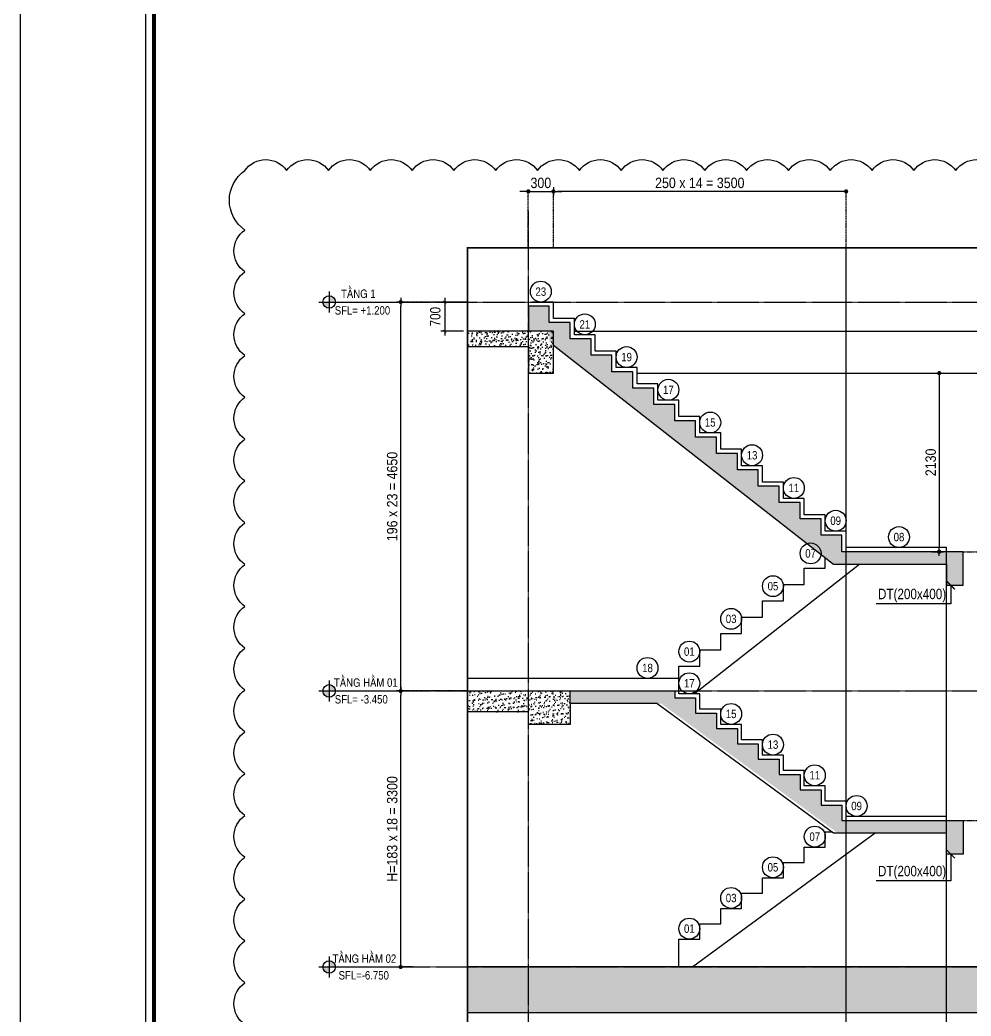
# Model space of a CAD drawing. Header units: millimetres. Extents: x 379264 to 1158416, y -283062 to 356890.
# Drawn here: x 777226 to 788599, y -25141 to -13231 of the extents above; entities that cross this region are included whole.
import ezdxf
from ezdxf.enums import TextEntityAlignment as Align

# ---------------------------------------------------------------- set-up
doc = ezdxf.new("R2010")
doc.units = ezdxf.units.MM
for name, pattern in [('BLOCK A - CHI TIET THANG 4$0$HIDDEN', [0.375, 0.25, -0.125]), ('CENTER', [2, 1.25, -0.25, 0.25, -0.25]), ('DASHED2', [0.375, 0.25, -0.125]), ('HIDDEN5', [2.8375, 1.25, -1.5875])]:
    doc.linetypes.add(name, pattern=pattern)
for name, color, linetype in [('01PM. TEXT A', 3, 'Continuous'), ('02PM. TEXT B', 4, 'Continuous'), ('04PM. THIN', 7, 'Continuous'), ('05PM. FRAME', 4, 'Continuous'), ('11PM. DIM', 2, 'Continuous'), ('12PM. GRID', 8, 'CENTER'), ('13PM. HATCH', 8, 'Continuous'), ('BLOCK A - CHI TIET THANG 4$0$Net cat Tuong', 4, 'Continuous'), ('BLOCK A - CHI TIET THANG 4$0$Number Step', 94, 'Continuous')]:
    doc.layers.add(name, color=color, linetype=linetype)
doc.styles.add('[PMDC2013]STYLE', font='arial.ttf', dxfattribs={"width": 0.8})
doc.styles.add('arial', font='arial.ttf', dxfattribs={"width": 0.85})
doc.styles.add('BLOCK A - CHI TIET THANG 1$0$VNI-HelveC', font='VHELVCN_0.TTF')
doc.styles.add('BLOCK A - CHI TIET THANG 4$0$VNI-HelveCB', font='VHELVCB_0.TTF')
doc.dimstyles.new('BLOCK A - CHI TIET THANG 1$0$Dim 50 (A1-A2)', dxfattribs={"dimscale": 50, "dimtxt": 2.5, "dimasz": 0.7, "dimexe": 1, "dimexo": 1, "dimgap": 1, "dimtad": 1, "dimdec": 0, "dimzin": 12, "dimdsep": 46, "dimtxsty": '[PMDC2013]STYLE', "dimblk": 'ARCHTICK', "dimcen": 0, "dimdle": 1, "dimclrd": 2, "dimclre": 2, "dimclrt": 4, "dimadec": 0, "dimazin": 0, "dimtfac": 1, "dimtdec": 0, "dimtix": 1, "dimtmove": 2, "dimatfit": 3, "dimldrblk": 'ARCHTICK', "dimfxl": 1, "dimtolj": 1, "dimtzin": 0, "dimarcsym": 0})
doc.dimstyles.new('RHE_50', dxfattribs={"dimscale": 50, "dimtxt": 2.5, "dimasz": 1, "dimexe": 0, "dimexo": 0, "dimgap": 0.75, "dimtad": 1, "dimdec": 0, "dimrnd": 10, "dimzin": 9, "dimdsep": 46, "dimtxsty": 'arial', "dimblk1": 'DOT', "dimblk2": 'DIMDOT', "dimsah": 1, "dimcen": 2, "dimdle": 3, "dimclre": 8, "dimclrt": 51, "dimadec": 0, "dimazin": 0, "dimtfac": 1, "dimtdec": 0, "dimtix": 1, "dimtmove": 2, "dimatfit": 3, "dimldrblk": 'DIMPIJL', "dimfxl": 1, "dimtvp": 1.8, "dimtolj": 1, "dimtzin": 0, "dimarcsym": 0})
pattern_1 = [(82.5, (998017.894, -263167.53), (-53.607202, 50.213023), [0, -57.912, 0, -64.77, 0, -61.9125]), (52.5, (998017.89, -263167.53), (-28.35164, 123.709928), [0, -31.242, 0, -52.197, 0, -20.0025]), (12.5, (997984.76, -263200.67), (83.744974, 84.049847), [0, -19.05, 0, -68.58, 0, -89.535]), (2.5, (997984.76, -263200.67), (57.342166, 104.632617), [0, -9.525, 0, -44.958, 0, -51.435])]

# ---------------------------------------------------------------- blocks, each defined once
blk = doc.blocks.new('CHG_XX_Khung ten')
blk.add_lwpolyline([(15, 579), (826, 579), (826, 15), (15, 15)], close=True)
at = {"color": 4, "linetype": 'Continuous', "const_width": 1}
blk.add_lwpolyline([(17, 577), (824, 577), (824, 17), (17, 17)], close=True, dxfattribs=at)
blk = doc.blocks.new('BLOCK A - CHI TIET THANG 4$0$Number Step')
at = {"color": 0, "linetype": 'ByBlock'}
blk.add_circle((0, 0), 2.5, dxfattribs=at)
at = {"color": 0, "linetype": 'ByBlock', "lineweight": -2, "style": 'BLOCK A - CHI TIET THANG 4$0$VNI-HelveCB'}
blk.add_attdef('TEXT', text='', height=2, dxfattribs=at).set_placement((0, 0), align=Align.MIDDLE)
blk = doc.blocks.new('_Dot')
at = {"color": 0, "linetype": 'ByBlock', "lineweight": -2}
blk.add_line((-0.5, 0), (-1, 0), dxfattribs=at)
at = {"color": 0, "linetype": 'ByBlock', "const_width": 0.5}
blk.add_lwpolyline([(-0.25, 0, 1), (0.25, 0, 1)], format="xyb", close=True, dxfattribs=at)
blk = doc.blocks.new('DIMDOT')
for p, q in [((1, 0), (-1, 0)), ((0, -1), (0, 1))]:
    blk.add_line(p, q)
at = {"const_width": 0.5}
blk.add_lwpolyline([(-0.25, 0, 1), (0.25, 0, 1)], format="xyb", close=True, dxfattribs=at)
blk = doc.blocks.new('*D667')
at = {"layer": '11PM. DIM', "color": 8, "linetype": 'HIDDEN5', "lineweight": -2, "transparency": 16777216}
for p, q in [((782579, -16604), (781779, -16604)), ((781701, -21254), (781779, -21254))]:
    blk.add_line(p, q, dxfattribs=at)
at = {"layer": '11PM. DIM', "color": 0, "lineweight": -2, "transparency": 16777216}
blk.add_line((781779, -21204), (781779, -16654), dxfattribs=at)
at = {"layer": 'Defpoints', "color": 0, "transparency": 16777216}
for p in [(781779, -16604), (782579, -16604), (781701, -21254)]:
    blk.add_point(p, dxfattribs=at)
at = {"layer": '11PM. DIM', "color": 0, "lineweight": -2, "transparency": 16777216, "xscale": 50, "yscale": 50, "zscale": 50}
for name, p, rotation in [('DIMDOT', (781779, -16604), 90), ('_Dot', (781779, -21254), 270)]:
    blk.add_blockref(name, p, dxfattribs=dict(at, rotation=rotation))
at = {"layer": '11PM. DIM', "color": 51, "transparency": 16777216, "insert": (781678, -18929), "char_height": 125, "attachment_point": 5, "rotation": 90, "style": 'arial'}
blk.add_mtext('\\A1;196 x 23 = 4650', dxfattribs=at)
blk = doc.blocks.new('DIMPIJL')
at = {"linetype": 'ByBlock'}
blk.add_solid([(-2.5, 0.42), (-2.5, -0.42), (0, 0)], dxfattribs=at)
blk = doc.blocks.new('BLOCK A - CHI TIET THANG 1$0$Level')
at = {"linetype": 'ByBlock'}
h = blk.add_hatch(color=0, dxfattribs=at)
h.paths.add_polyline_path([(0, 1.5), (0, 0), (1.5, 0, 0.414214)])
h.paths.add_polyline_path([(0, 0), (-1.5, 0, 0.414214), (0, -1.5)])
at = {"color": 0, "linetype": 'ByBlock'}
for p, q in [((0, 2.5), (0, -2.5)), ((-2.5, 0), (21, 0))]:
    blk.add_line(p, q, dxfattribs=at)
blk.add_circle((0, 0), 1.5, dxfattribs=at)
at = {"color": 0, "linetype": 'ByBlock', "lineweight": -2, "style": 'BLOCK A - CHI TIET THANG 1$0$VNI-HelveC'}
for tag, p in [('FLOOR', (2.5, 1)), ('LEVEL', (2.5, -3))]:
    blk.add_attdef(tag, p, '', height=2, dxfattribs=at)
blk = doc.blocks.new('*D668')
at = {"layer": '11PM. DIM', "color": 8, "linetype": 'HIDDEN5', "lineweight": -2, "transparency": 16777216}
for p, q in [((782579, -21254), (781779, -21254)), ((781927, -24554), (781779, -24554))]:
    blk.add_line(p, q, dxfattribs=at)
at = {"layer": '11PM. DIM', "color": 0, "lineweight": -2, "transparency": 16777216}
blk.add_line((781779, -24504), (781779, -21304), dxfattribs=at)
at = {"layer": 'Defpoints', "color": 0, "transparency": 16777216}
for p in [(781779, -21254), (782579, -21254), (781927, -24554)]:
    blk.add_point(p, dxfattribs=at)
at = {"layer": '11PM. DIM', "color": 0, "lineweight": -2, "transparency": 16777216, "xscale": 50, "yscale": 50, "zscale": 50}
for name, p, rotation in [('DIMDOT', (781779, -21254), 90), ('_Dot', (781779, -24554), 270)]:
    blk.add_blockref(name, p, dxfattribs=dict(at, rotation=rotation))
at = {"layer": '11PM. DIM', "color": 51, "transparency": 16777216, "insert": (781678, -22904), "char_height": 125, "attachment_point": 5, "rotation": 90, "style": 'arial'}
blk.add_mtext('\\A1;H=183 x 18 = 3300', dxfattribs=at)
blk = doc.blocks.new('_ArchTick')
at = {"color": 0, "linetype": 'ByBlock', "const_width": 0.15}
blk.add_lwpolyline([(-0.5, -0.5), (0.5, 0.5)], dxfattribs=at)
blk = doc.blocks.new('*D673')
at = {"layer": '11PM. DIM', "color": 8, "linetype": 'HIDDEN5', "lineweight": -2, "transparency": 16777216}
for p, q in [((783605, -15957), (783605, -15281)), ((787105, -15957), (787105, -15281))]:
    blk.add_line(p, q, dxfattribs=at)
at = {"layer": '11PM. DIM', "color": 0, "lineweight": -2, "transparency": 16777216}
blk.add_line((787055, -15281), (783655, -15281), dxfattribs=at)
at = {"layer": 'Defpoints', "color": 0, "transparency": 16777216}
for p in [(783605, -15281), (783605, -15957), (787105, -15957)]:
    blk.add_point(p, dxfattribs=at)
at = {"layer": '11PM. DIM', "color": 0, "lineweight": -2, "transparency": 16777216, "xscale": 50, "yscale": 50, "zscale": 50, "rotation": 180}
blk.add_blockref('DIMDOT', (783605, -15281), dxfattribs=at)
at = {"layer": '11PM. DIM', "color": 0, "lineweight": -2, "transparency": 16777216, "xscale": 50, "yscale": 50, "zscale": 50}
blk.add_blockref('_Dot', (787105, -15281), dxfattribs=at)
at = {"layer": '11PM. DIM', "color": 51, "transparency": 16777216, "insert": (785355, -15180), "char_height": 125, "attachment_point": 5, "style": 'arial'}
blk.add_mtext('\\A1;250 x 14 = 3500', dxfattribs=at)
blk = doc.blocks.new('*D674')
at = {"layer": '11PM. DIM', "color": 0, "lineweight": -2, "transparency": 16777216}
for p, q in [((783255, -15281), (783205, -15281)), ((783305, -15281), (783605, -15281)), ((783655, -15281), (783705, -15281))]:
    blk.add_line(p, q, dxfattribs=at)
at = {"layer": '11PM. DIM', "color": 8, "linetype": 'HIDDEN5', "lineweight": -2, "transparency": 16777216}
for p, q in [((783305, -15957), (783305, -15281)), ((783605, -15957), (783605, -15281))]:
    blk.add_line(p, q, dxfattribs=at)
at = {"layer": 'Defpoints', "color": 0, "transparency": 16777216}
for p in [(783605, -15281), (783305, -15957), (783605, -15957)]:
    blk.add_point(p, dxfattribs=at)
at = {"layer": '11PM. DIM', "color": 0, "lineweight": -2, "transparency": 16777216, "xscale": 50, "yscale": 50, "zscale": 50, "rotation": 180}
blk.add_blockref('DIMDOT', (783605, -15281), dxfattribs=at)
at = {"layer": '11PM. DIM', "color": 0, "lineweight": -2, "transparency": 16777216, "xscale": 50, "yscale": 50, "zscale": 50}
blk.add_blockref('_Dot', (783305, -15281), dxfattribs=at)
at = {"layer": '11PM. DIM', "color": 51, "transparency": 16777216, "insert": (783455, -15180), "char_height": 125, "attachment_point": 5, "style": 'arial'}
blk.add_mtext('\\A1;300', dxfattribs=at)
blk = doc.blocks.new('*D675')
at = {"layer": '11PM. DIM', "color": 8, "linetype": 'HIDDEN5', "lineweight": -2, "transparency": 16777216}
for p, q in [((788505, -22804), (789181, -22804)), ((788505, -24554), (789181, -24554))]:
    blk.add_line(p, q, dxfattribs=at)
at = {"layer": '11PM. DIM', "color": 0, "lineweight": -2, "transparency": 16777216}
blk.add_line((789181, -24504), (789181, -22854), dxfattribs=at)
at = {"layer": 'Defpoints', "color": 0, "transparency": 16777216}
for p in [(788505, -22804), (789181, -22804), (788505, -24554)]:
    blk.add_point(p, dxfattribs=at)
at = {"layer": '11PM. DIM', "color": 0, "lineweight": -2, "transparency": 16777216, "xscale": 50, "yscale": 50, "zscale": 50}
for name, p, rotation in [('DIMDOT', (789181, -22804), 90), ('_Dot', (789181, -24554), 270)]:
    blk.add_blockref(name, p, dxfattribs=dict(at, rotation=rotation))
at = {"layer": '11PM. DIM', "color": 51, "transparency": 16777216, "insert": (789080, -23679), "char_height": 125, "attachment_point": 5, "rotation": 90, "style": 'arial'}
blk.add_mtext('\\A1;1750', dxfattribs=at)
blk = doc.blocks.new('*D676')
at = {"layer": '11PM. DIM', "color": 8, "linetype": 'HIDDEN5', "lineweight": -2, "transparency": 16777216}
for p, q in [((788505, -21254), (789181, -21254)), ((788505, -22804), (789181, -22804))]:
    blk.add_line(p, q, dxfattribs=at)
at = {"layer": '11PM. DIM', "color": 0, "lineweight": -2, "transparency": 16777216}
blk.add_line((789181, -21304), (789181, -22754), dxfattribs=at)
at = {"layer": 'Defpoints', "color": 0, "transparency": 16777216}
for p in [(788505, -21254), (788505, -22804), (789181, -22804)]:
    blk.add_point(p, dxfattribs=at)
at = {"layer": '11PM. DIM', "color": 0, "lineweight": -2, "transparency": 16777216, "xscale": 50, "yscale": 50, "zscale": 50}
for name, p, rotation in [('_Dot', (789181, -21254), 90), ('DIMDOT', (789181, -22804), 270)]:
    blk.add_blockref(name, p, dxfattribs=dict(at, rotation=rotation))
at = {"layer": '11PM. DIM', "color": 51, "transparency": 16777216, "insert": (789080, -22029), "char_height": 125, "attachment_point": 5, "rotation": 90, "style": 'arial'}
blk.add_mtext('\\A1;1550', dxfattribs=at)
blk = doc.blocks.new('*D677')
at = {"layer": '11PM. DIM', "color": 8, "linetype": 'HIDDEN5', "lineweight": -2, "transparency": 16777216}
for p, q in [((788505, -19589), (789181, -19589)), ((788505, -21254), (789181, -21254))]:
    blk.add_line(p, q, dxfattribs=at)
at = {"layer": '11PM. DIM', "color": 0, "lineweight": -2, "transparency": 16777216}
blk.add_line((789181, -21204), (789181, -19639), dxfattribs=at)
at = {"layer": 'Defpoints', "color": 0, "transparency": 16777216}
for p in [(788505, -19589), (789181, -19589), (788505, -21254)]:
    blk.add_point(p, dxfattribs=at)
at = {"layer": '11PM. DIM', "color": 0, "lineweight": -2, "transparency": 16777216, "xscale": 50, "yscale": 50, "zscale": 50}
for name, p, rotation in [('DIMDOT', (789181, -19589), 90), ('_Dot', (789181, -21254), 270)]:
    blk.add_blockref(name, p, dxfattribs=dict(at, rotation=rotation))
at = {"layer": '11PM. DIM', "color": 51, "transparency": 16777216, "insert": (789080, -20421), "char_height": 125, "attachment_point": 5, "rotation": 90, "style": 'arial'}
blk.add_mtext('\\A1;1670', dxfattribs=at)
blk = doc.blocks.new('*D680')
at = {"layer": '11PM. DIM', "color": 2, "lineweight": -2, "transparency": 16777216}
for p, q in [((782307, -16554), (782307, -17004)), ((782529, -16604), (782257, -16604)), ((782529, -16954), (782257, -16954))]:
    blk.add_line(p, q, dxfattribs=at)
at = {"layer": 'Defpoints', "color": 0, "transparency": 16777216}
for p in [(782579, -16604), (782307, -16954), (782579, -16954)]:
    blk.add_point(p, dxfattribs=at)
at = {"layer": '11PM. DIM', "color": 2, "lineweight": -2, "transparency": 16777216, "xscale": 35, "yscale": 35, "zscale": 35}
for p, rotation in [((782307, -16604), 90), ((782307, -16954), 270)]:
    blk.add_blockref('_ArchTick', p, dxfattribs=dict(at, rotation=rotation))
at = {"layer": '11PM. DIM', "color": 4, "transparency": 16777216, "insert": (782193, -16779), "char_height": 125, "attachment_point": 5, "rotation": 90, "style": '[PMDC2013]STYLE'}
blk.add_mtext('\\A1;700', dxfattribs=at)
blk = doc.blocks.new('*D681')
at = {"layer": '11PM. DIM', "color": 8, "linetype": 'HIDDEN5', "lineweight": -2, "transparency": 16777216}
for p, q in [((788128, -17454), (788218, -17454)), ((788124, -19589), (788218, -19589))]:
    blk.add_line(p, q, dxfattribs=at)
at = {"layer": '11PM. DIM', "color": 0, "lineweight": -2, "transparency": 16777216}
blk.add_line((788218, -17504), (788218, -19539), dxfattribs=at)
at = {"layer": 'Defpoints', "color": 0, "transparency": 16777216}
for p in [(788128, -17454), (788124, -19589), (788218, -19589)]:
    blk.add_point(p, dxfattribs=at)
at = {"layer": '11PM. DIM', "color": 0, "lineweight": -2, "transparency": 16777216, "xscale": 50, "yscale": 50, "zscale": 50}
for name, p, rotation in [('_Dot', (788218, -17454), 90), ('DIMDOT', (788218, -19589), 270)]:
    blk.add_blockref(name, p, dxfattribs=dict(at, rotation=rotation))
at = {"layer": '11PM. DIM', "color": 51, "transparency": 16777216, "insert": (788117, -18521), "char_height": 125, "attachment_point": 5, "rotation": 90, "style": 'arial'}
blk.add_mtext('\\A1;2130', dxfattribs=at)

msp = doc.modelspace()

# ---------------------------------------------------------------- linework, layer by layer
at = {"layer": '05PM. FRAME', "ltscale": 0.25}
msp.add_line((788505.11, -19588.81), (787055.11, -19588.81), dxfattribs=at)

# ---------------------------------------------------------------- block references
at = {"layer": '04PM. THIN', "xscale": 50, "yscale": 50, "zscale": 50}
msp.add_blockref('CHG_XX_Khung ten', (735929.92, -31152.33), dxfattribs=at)

# ---------------------------------------------------------------- next in the draw order: block references
msp.add_blockref('CHG_XX_Khung ten', (777979.92, -31152.33), dxfattribs=at)

# ---------------------------------------------------------------- next in the draw order: hatches: boundary and pattern name
at = {"layer": '13PM. HATCH'}
h = msp.add_hatch(dxfattribs=at)
h.set_pattern_fill('AR-SAND', color=256, scale=1.5, angle=45, style=0)
h.set_pattern_definition([(82.5, (997967.894, -263167.53), (-53.607202, 50.213023), [0, -57.912, 0, -64.77, 0, -61.9125]), (52.5, (997967.89, -263167.53), (-28.35164, 123.709928), [0, -31.242, 0, -52.197, 0, -20.0025]), (12.5, (997934.76, -263200.67), (83.744974, 84.049847), [0, -19.05, 0, -68.58, 0, -89.535]), (2.5, (997934.76, -263200.67), (57.342166, 104.632617), [0, -9.525, 0, -44.958, 0, -51.435])])
h.paths.add_polyline_path([(784555.11, -17436.63), (784305.11, -17436.63), (784305.11, -17240.98), (784055.11, -17240.98), (784055.11, -17045.33), (783805.11, -17045.33), (783805.11, -16849.68), (783555.11, -16849.68), (783555.11, -16654.02), (783305.11, -16654.02), (783305.11, -16954.02), (783555.11, -16954.02), (783555.11, -17079.28), (786953.39, -19738.81), (788305.11, -19738.81), (788305.11, -19988.81), (788505.11, -19988.81), (788505.11, -19588.81), (787055.11, -19588.81), (787055.11, -19393.15), (786805.11, -19393.15), (786805.11, -19197.5), (786555.11, -19197.5), (786555.11, -19001.85), (786305.11, -19001.85), (786305.11, -18806.2), (786055.11, -18806.2), (786055.11, -18610.55), (785805.11, -18610.55), (785805.11, -18414.89), (785555.11, -18414.89), (785555.11, -18219.24), (785305.11, -18219.24), (785305.11, -18023.59), (785055.11, -18023.59), (785055.11, -17827.94), (784805.11, -17827.94), (784805.11, -17632.28), (784555.11, -17632.28)])
h = msp.add_hatch(dxfattribs=at)
h.set_pattern_fill('AR-SAND', color=256, scale=1.5, angle=45, style=0)
h.set_pattern_definition(pattern_1)
h.paths.add_polyline_path([(783305.11, -16954.02), (782579.18, -16954.02), (782579.18, -17134.02), (783305.11, -17134.02)])
h.paths.add_polyline_path([(783605.11, -16954.02), (783305.11, -16954.02), (783305.11, -17454.02), (783605.11, -17454.02)])
h = msp.add_hatch(dxfattribs=at)
h.set_pattern_fill('AR-SAND', color=256, scale=1.5, angle=45, style=0)
h.set_pattern_definition(pattern_1)
h.paths.add_polyline_path([(783305.11, -21254.02), (782579.18, -21254.02), (782579.18, -21504.02), (783305.11, -21504.02)])
h.paths.add_polyline_path([(783805.12, -21254.02), (783305.11, -21254.02), (783305.11, -21504.02), (783305.11, -21654.02), (783805.12, -21654.02), (783805.12, -21404.02)])
h = msp.add_hatch(dxfattribs=at)
h.set_pattern_fill('AR-SAND', color=256, scale=1.5, angle=45, style=0)
h.set_pattern_definition([(82.5, (764388.68, -92363.434), (-53.6072, 50.213023), [0, -57.912, 0, -64.77, 0, -61.9125]), (52.5, (764388.68, -92363.43), (-28.35164, 123.70993), [0, -31.242, 0, -52.197, 0, -20.0025]), (12.5, (764355.54, -92396.57), (83.744974, 84.049847), [0, -19.05, 0, -68.58, 0, -89.535]), (2.5, (764355.54, -92396.57), (57.34217, 104.63262), [0, -9.525, 0, -44.958, 0, -51.435])])
h.paths.add_polyline_path([(784892.36, -21404.02), (783805.12, -21404.02), (783805.12, -21254.02), (785055.11, -21254.02), (785055.11, -21337.36), (785305.11, -21337.36), (785305.11, -21520.69), (785555.11, -21520.69), (785555.11, -21704.02), (785805.11, -21704.02), (785805.11, -21887.36), (786055.11, -21887.36), (786055.11, -22070.69), (786305.11, -22070.69), (786305.11, -22254.02), (786555.11, -22254.02), (786555.11, -22437.36), (786805.11, -22437.36), (786805.11, -22620.69), (787055.11, -22620.69), (787055.11, -22804.02), (788505.11, -22804.02), (788505.11, -23204.02), (788305.11, -23204.02), (788305.11, -22954.02), (787006, -22954.02)])
h = msp.add_hatch(dxfattribs=at)
h.set_pattern_fill('AR-SAND', color=256, scale=1.5, angle=45, style=0)
h.set_pattern_definition(pattern_1)
h.paths.add_polyline_path([(787105.11, -24554.02), (783305.11, -24554.02), (783305.11, -25104.02), (787105.11, -25104.02)])
h.paths.add_polyline_path([(788305.11, -24554.02), (787105.11, -24554.02), (787105.11, -25104.02), (788305.11, -25104.02)])
h.paths.add_polyline_path([(789764.35, -24554.02), (788305.11, -24554.02), (788305.11, -25104.02), (789764.35, -25104.02)])
h.paths.add_polyline_path([(783305.11, -24554.02), (782579.18, -24554.02), (782579.18, -25104.02), (783305.11, -25104.02)])

# ---------------------------------------------------------------- next in the draw order: linework, layer by layer
at = {"linetype": 'BLOCK A - CHI TIET THANG 4$0$HIDDEN', "ltscale": 10, "const_width": 20}
msp.add_lwpolyline([(789764.35, -25244.98), (782579.18, -25244.98), (782579.18, -15957.48), (789764.35, -15957.48)], close=True, dxfattribs=at)
at = {"layer": '05PM. FRAME', "ltscale": 0.25}
for p, q in [((783305.11, -16654.02), (783305.11, -16954.02)), ((783555.11, -16654.02), (783305.11, -16654.02)), ((783555.11, -16849.68), (783555.11, -16654.02)), ((783805.11, -16849.68), (783555.11, -16849.68)), ((783805.11, -17045.33), (783805.11, -16849.68)), ((783605.11, -16954.02), (783305.11, -16954.02)), ((783605.11, -17454.02), (783605.11, -16954.02)), ((783305.11, -17154.02), (783305.11, -17134.02)), ((783305.11, -17144.02), (783305.11, -17454.02)), ((783605.11, -17118.41), (786953.39, -19738.81)), ((784055.11, -17045.33), (783805.11, -17045.33)), ((784055.11, -17240.98), (784055.11, -17045.33)), ((784305.11, -17240.98), (784055.11, -17240.98)), ((784305.11, -17436.63), (784305.11, -17240.98)), ((783305.11, -17454.02), (783605.11, -17454.02)), ((784555.11, -17436.63), (784305.11, -17436.63)), ((784555.11, -17632.28), (784555.11, -17436.63)), ((784805.11, -17632.28), (784555.11, -17632.28)), ((784805.11, -17827.94), (784805.11, -17632.28)), ((785055.11, -17827.94), (784805.11, -17827.94)), ((785055.11, -18023.59), (785055.11, -17827.94)), ((785305.11, -18023.59), (785055.11, -18023.59)), ((785305.11, -18219.24), (785305.11, -18023.59)), ((785555.11, -18219.24), (785305.11, -18219.24)), ((785555.11, -18414.89), (785555.11, -18219.24)), ((785805.11, -18414.89), (785555.11, -18414.89)), ((785805.11, -18610.55), (785805.11, -18414.89)), ((786055.11, -18610.55), (785805.11, -18610.55)), ((786055.11, -18806.2), (786055.11, -18610.55)), ((786305.11, -18806.2), (786055.11, -18806.2)), ((786305.11, -19001.85), (786305.11, -18806.2)), ((786555.11, -19001.85), (786305.11, -19001.85)), ((786555.11, -19197.5), (786555.11, -19001.85)), ((786805.11, -19197.5), (786555.11, -19197.5)), ((786805.11, -19393.15), (786805.11, -19197.5)), ((787055.11, -19393.15), (786805.11, -19393.15)), ((787055.11, -19588.81), (787055.11, -19393.15)), ((788505.11, -19988.81), (788505.11, -19588.81)), ((786953.39, -19738.81), (788305.11, -19738.81)), ((788305.11, -19738.81), (788305.11, -19988.81)), ((788305.11, -19988.81), (788505.11, -19988.81)), ((789764.35, -24554.02), (782579.18, -24554.02)), ((789764.35, -25104.02), (782579.18, -25104.02))]:
    msp.add_line(p, q, dxfattribs=at)
for points in [[(783305.11, -16954.02), (782579.18, -16954.02)], [(782579.18, -17134.02), (783305.11, -17134.02)], [(783805.12, -21404.02), (783805.12, -21654.02), (783305.11, -21654.02), (783305.11, -21504.02), (782579.18, -21504.02)]]:
    msp.add_lwpolyline(points, dxfattribs=at)
at = {"layer": '11PM. DIM', "flags": 128}
msp.add_lwpolyline([(779915.21, -25243.04, -0.52056705), (779915.21, -24743.04, -0.52056705), (779915.21, -24243.04, -0.52056705), (779915.21, -23743.04, -0.52056705), (779915.21, -23243.04, -0.52056705), (779915.21, -22743.04, -0.52056705), (779915.21, -22243.04, -0.52056705), (779915.21, -21743.04, -0.52056705), (779915.21, -21243.04, -0.52056705), (779915.21, -20743.04, -0.52056705), (779915.21, -20243.04, -0.52056705), (779915.21, -19743.04, -0.52056705), (779915.21, -19243.04, -0.52056705), (779915.21, -18743.04, -0.52056705), (779915.21, -18243.04, -0.52056705), (779915.21, -17743.04, -0.52056705), (779915.21, -17243.04, -0.52056705), (779915.21, -16743.04, -0.52056705), (779915.21, -16243.04, -0.52056705), (779915.21, -15743.04, -0.52056705), (779915.21, -15031.73, -0.52056705), (780415.21, -15031.73, -0.52056705), (780915.21, -15031.73, -0.52056705), (781415.21, -15031.73, -0.52056705), (781915.21, -15031.73, -0.52056705), (782415.21, -15031.73, -0.52056705), (782915.21, -15031.73, -0.52056705), (783415.21, -15031.73, -0.52056705), (783915.21, -15031.73, -0.52056705), (784415.21, -15031.73, -0.52056705), (784915.21, -15031.73, -0.52056705), (785415.21, -15031.73, -0.52056705), (785915.21, -15031.73, -0.52056705), (786415.21, -15031.73, -0.52056705), (786915.21, -15031.73, -0.52056705), (787415.21, -15031.73, -0.52056705), (787915.21, -15031.73, -0.52056705), (788415.21, -15031.73, -0.52056705), (788915.21, -15031.73, -0.52056705)], format="xyb", dxfattribs=at)
at = {"layer": '12PM. GRID', "ltscale": 3}
for p, q in [((783305.11, -26000.59), (783305.11, -15513.2)), ((781879.24, -16604.02), (790521.59, -16604.02)), ((781879.24, -21254.02), (790521.59, -21254.02)), ((781879.24, -24554.02), (790521.59, -24554.02))]:
    msp.add_line(p, q, dxfattribs=at)
at = {"layer": '12PM. GRID', "linetype": 'DASHED2', "ltscale": 3}
for p, q in [((787105.11, -25244.98), (787105.11, -15957.48)), ((788305.11, -25244.98), (788305.11, -19538.81))]:
    msp.add_line(p, q, dxfattribs=at)
at = {"layer": '13PM. HATCH'}
for p, q in [((783855.11, -16954.02), (789764.35, -16954.02)), ((784605.11, -17454.02), (789764.35, -17454.02))]:
    msp.add_line(p, q, dxfattribs=at)
for points in [[(788305.11, -19538.81), (787105.11, -19538.81), (787105.11, -19343.15), (786855.11, -19343.15), (786855.11, -19147.5), (786605.11, -19147.5), (786605.11, -18951.85), (786355.11, -18951.85), (786355.11, -18756.2), (786105.11, -18756.2), (786105.11, -18560.55), (785855.11, -18560.55), (785855.11, -18364.89), (785605.11, -18364.89), (785605.11, -18169.24), (785355.11, -18169.24), (785355.11, -17973.59), (785105.11, -17973.59), (785105.11, -17777.94), (784855.11, -17777.94), (784855.11, -17582.28), (784605.11, -17582.28), (784605.11, -17386.63), (784355.11, -17386.63), (784355.11, -17190.98), (784105.11, -17190.98), (784105.11, -16995.33), (783855.11, -16995.33), (783855.11, -16799.68), (783605.11, -16799.68), (783605.11, -16604.02), (783355.11, -16604.02)], [(785105.11, -21154.02), (785105.11, -20958.37), (785355.11, -20958.37), (785355.11, -20762.72), (785605.11, -20762.72), (785605.11, -20567.07), (785855.11, -20567.07), (785855.11, -20371.41), (786105.11, -20371.41), (786105.11, -20175.76), (786355.11, -20175.76), (786355.11, -19980.11), (786605.11, -19980.11), (786605.11, -19784.46), (786855.11, -19784.46), (786855.11, -19661.89)], [(787270.71, -19738.81), (785292.01, -21287.36)], [(788305.11, -22754.02), (787105.11, -22754.02), (787105.11, -22570.69), (786855.11, -22570.69), (786855.11, -22387.36), (786605.11, -22387.36), (786605.11, -22204.02), (786355.11, -22204.02), (786355.11, -22020.69), (786105.11, -22020.69), (786105.11, -21837.36), (785855.11, -21837.36), (785855.11, -21654.02), (785605.11, -21654.02), (785605.11, -21470.69), (785355.11, -21470.69), (785355.11, -21287.36), (785105.11, -21287.36), (785105.11, -21104.02), (782579.18, -21104.02)], [(785105.11, -24554.02), (785105.11, -24220.69), (785355.11, -24220.69), (785355.11, -24037.36), (785605.11, -24037.36), (785605.11, -23854.02), (785855.11, -23854.02), (785855.11, -23670.69), (786105.11, -23670.69), (786105.11, -23487.36), (786355.11, -23487.36), (786355.11, -23304.02), (786605.11, -23304.02), (786605.11, -23120.69), (786855.11, -23120.69), (786855.11, -22937.36), (786933.27, -22937.36)], [(787454.21, -22954.02), (785272.39, -24554.02)]]:
    msp.add_lwpolyline(points, dxfattribs=at)
at = {"layer": 'BLOCK A - CHI TIET THANG 4$0$Net cat Tuong'}
for p, q in [((782579.18, -21254.02), (783805.12, -21254.02)), ((783805.12, -21404.02), (783805.12, -21254.02)), ((783805.12, -21254.02), (785055.11, -21254.02)), ((785055.11, -21254.02), (785055.11, -21337.36)), ((784842.36, -21404.02), (783805.12, -21404.02)), ((786956, -22954.02), (784842.36, -21404.02)), ((785055.11, -21337.36), (785305.11, -21337.36)), ((785305.11, -21337.36), (785305.11, -21520.69)), ((785305.11, -21520.69), (785555.11, -21520.69)), ((785555.11, -21520.69), (785555.11, -21704.02)), ((785555.11, -21704.02), (785805.11, -21704.02)), ((785805.11, -21704.02), (785805.11, -21887.36)), ((785805.11, -21887.36), (786055.11, -21887.36)), ((786055.11, -21887.36), (786055.11, -22070.69)), ((786055.11, -22070.69), (786305.11, -22070.69)), ((786305.11, -22070.69), (786305.11, -22254.02)), ((786305.11, -22254.02), (786555.11, -22254.02)), ((786555.11, -22254.02), (786555.11, -22437.36)), ((786555.11, -22437.36), (786805.11, -22437.36)), ((786805.11, -22437.36), (786805.11, -22620.69)), ((786805.11, -22620.69), (787055.11, -22620.69)), ((787055.11, -22620.69), (787055.11, -22804.02)), ((787055.11, -22804.02), (788505.11, -22804.02)), ((788505.11, -22804.02), (788505.11, -23204.02)), ((788305.11, -22954.02), (786956, -22954.02)), ((788305.11, -23204.02), (788305.11, -22954.02)), ((788505.11, -23204.02), (788305.11, -23204.02))]:
    msp.add_line(p, q, dxfattribs=at)

# ---------------------------------------------------------------- next in the draw order: block references
at = {"layer": '02PM. TEXT B'}
ref = msp.add_blockref('BLOCK A - CHI TIET THANG 1$0$Level', (780923.72, -16604.02), dxfattribs=dict(at, xscale=50, yscale=50, zscale=50))
ref.add_attrib('LEVEL', 'SFL= +1.200', dxfattribs={"layer": '0', "color": 0, "linetype": 'ByBlock', "lineweight": -2, "height": 100, "style": 'BLOCK A - CHI TIET THANG 1$0$VNI-HelveC'}).set_placement((780990.59, -16704.02), align=Align.MIDDLE_LEFT)
ref.add_attrib('FLOOR', 'TAÀNG 1', dxfattribs={"layer": '0', "color": 0, "linetype": 'ByBlock', "lineweight": -2, "height": 100, "style": 'BLOCK A - CHI TIET THANG 1$0$VNI-HelveC'}).set_placement((781066.06, -16504.02), align=Align.MIDDLE_LEFT)
ref = msp.add_blockref('BLOCK A - CHI TIET THANG 1$0$Level', (780923.72, -21253.66), dxfattribs=dict(at, xscale=50, yscale=50, zscale=50))
ref.add_attrib('LEVEL', 'SFL= -3.450', dxfattribs={"layer": '0', "color": 0, "linetype": 'ByBlock', "lineweight": -2, "height": 100, "style": 'BLOCK A - CHI TIET THANG 1$0$VNI-HelveC'}).set_placement((780990.59, -21353.66), align=Align.MIDDLE_LEFT)
ref.add_attrib('FLOOR', 'TAÀNG HAÀM 01', dxfattribs={"layer": '0', "color": 0, "linetype": 'ByBlock', "lineweight": -2, "height": 100, "style": 'BLOCK A - CHI TIET THANG 1$0$VNI-HelveC'}).set_placement((780981.26, -21153.66), align=Align.MIDDLE_LEFT)
ref = msp.add_blockref('BLOCK A - CHI TIET THANG 1$0$Level', (780923.72, -24553.93), dxfattribs=dict(at, xscale=50, yscale=50, zscale=50))
ref.add_attrib('LEVEL', 'SFL=-6.750', dxfattribs={"layer": '0', "color": 0, "linetype": 'ByBlock', "lineweight": -2, "height": 100, "style": 'BLOCK A - CHI TIET THANG 1$0$VNI-HelveC'}).set_placement((781036.19, -24653.93), align=Align.MIDDLE_LEFT)
ref.add_attrib('FLOOR', 'TAÀNG HAÀM 02', dxfattribs={"layer": '0', "color": 0, "linetype": 'ByBlock', "lineweight": -2, "height": 100, "style": 'BLOCK A - CHI TIET THANG 1$0$VNI-HelveC'}).set_placement((780963.92, -24453.93), align=Align.MIDDLE_LEFT)
at = {"layer": 'BLOCK A - CHI TIET THANG 4$0$Number Step', "xscale": 50, "yscale": 50, "zscale": 50}
for p, values in [((783454.36, -16479.03), {'TEXT': '23'}), ((783980.11, -16870.33), {'TEXT': '21'}), ((784480.11, -17261.63), {'TEXT': '19'}), ((784980.11, -17652.94), {'TEXT': '17'}), ((785480.11, -18044.24), {'TEXT': '15'}), ((785980.11, -18435.55), {'TEXT': '13'}), ((786480.11, -18826.85), {'TEXT': '11'}), ((786980.11, -19218.15), {'TEXT': '09'}), ((787737.19, -19413.81), {'TEXT': '08'}), ((786680.11, -19609.46), {'TEXT': '07'}), ((786230.11, -20000.76), {'TEXT': '05'}), ((785730.11, -20392.07), {'TEXT': '03'}), ((785230.11, -20783.37), {'TEXT': '01'}), ((784730.11, -20979.02), {'TEXT': '18'}), ((785230.11, -21162.36), {'TEXT': '17'}), ((785730.11, -21529.02), {'TEXT': '15'}), ((786230.11, -21895.69), {'TEXT': '13'}), ((786730.11, -22262.36), {'TEXT': '11'}), ((787230.11, -22629.02), {'TEXT': '09'}), ((786730.11, -22995.69), {'TEXT': '07'}), ((786230.11, -23362.36), {'TEXT': '05'}), ((785730.11, -23729.02), {'TEXT': '03'}), ((785230.11, -24095.69), {'TEXT': '01'})]:
    msp.add_blockref('BLOCK A - CHI TIET THANG 4$0$Number Step', p, dxfattribs=at).add_auto_attribs(values)

# ---------------------------------------------------------------- next in the draw order: texts
at = {"layer": '01PM. TEXT A', "style": '[PMDC2013]STYLE', "width": 0.8}
for p in [(787485.86, -20156.94, -0.01), (787485.86, -23469.98, -0.01)]:
    msp.add_text('DT(200x400)', height=125, dxfattribs=at).set_placement(p)

# ---------------------------------------------------------------- next in the draw order: dimensions: what is measured, and where the dimension line sits
at = {"layer": '11PM. DIM'}
dim = msp.add_linear_dim(base=(783605.11, -15281.11), p1=(787105.11, -15957.48), p2=(783605.11, -15957.48), text='250 x 14 = <>', dimstyle='RHE_50', dxfattribs=at)
dim.commit()
dim.dimension.update_dxf_attribs({"geometry": '*D673', "text_midpoint": (785355.11, -15179.74)})
for base, p1, p2, angle, picture, middle in [((783605.11, -15281.11), (783305.11, -15957.48), (783605.11, -15957.48), 180, '*D674', (783455.11, -15179.74)), ((788218.36, -19588.81), (788128.1, -17454.02), (788123.89, -19588.81), 90, '*D681', (788116.99, -18521.41)), ((789181.48, -19588.81), (788505.11, -21254.02), (788505.11, -19588.81), 270, '*D677', (789080.16, -20421.41)), ((789181.48, -22804.02), (788505.11, -21254.02), (788505.11, -22804.02), 90, '*D676', (789080.16, -22029.02)), ((789181.48, -22804.02), (788505.11, -24554.02), (788505.11, -22804.02), 270, '*D675', (789080.16, -23679.02))]:
    dim = msp.add_linear_dim(base=base, p1=p1, p2=p2, angle=angle, dimstyle='RHE_50', dxfattribs=at)
    dim.commit()
    dim.dimension.update_dxf_attribs({"geometry": picture, "text_midpoint": middle})
for base, p1, p2, text, picture, middle in [((781779.18, -16604.02), (781701.15, -21254.2), (782579.18, -16604.02), '196 x 23 = <>', '*D667', (781677.82, -18929.11)), ((781779.18, -21254.2), (781926.53, -24554.2), (782579.18, -21254.2), 'H=183 x 18 = <>', '*D668', (781677.82, -22904.2))]:
    dim = msp.add_linear_dim(base=base, p1=p1, p2=p2, angle=90, text=text, dimstyle='RHE_50', dxfattribs=at)
    dim.commit()
    dim.dimension.update_dxf_attribs({"geometry": picture, "text_midpoint": middle})
dim = msp.add_linear_dim(base=(782307.25, -16954.02), p1=(782579.18, -16604.02), p2=(782579.18, -16954.02), angle=90, dimstyle='BLOCK A - CHI TIET THANG 1$0$Dim 50 (A1-A2)', override={"dimlfac": 2}, dxfattribs=at)
dim.commit()
dim.dimension.update_dxf_attribs({"geometry": '*D680', "text_midpoint": (782193.43, -16779.02)})

# ---------------------------------------------------------------- next in the draw order: leaders
for points in [[(788355.11, -19988.81), (788355.11, -20213.03), (787465.43, -20213.03)], [(788355.11, -23204.02), (788355.11, -23526.08), (787465.43, -23526.08)]]:
    msp.add_leader(points, dimstyle='BLOCK A - CHI TIET THANG 1$0$Dim 50 (A1-A2)', override={"dimasz": 2, "dimlfac": 2}, dxfattribs=at)

doc.saveas('drawing.dxf')
